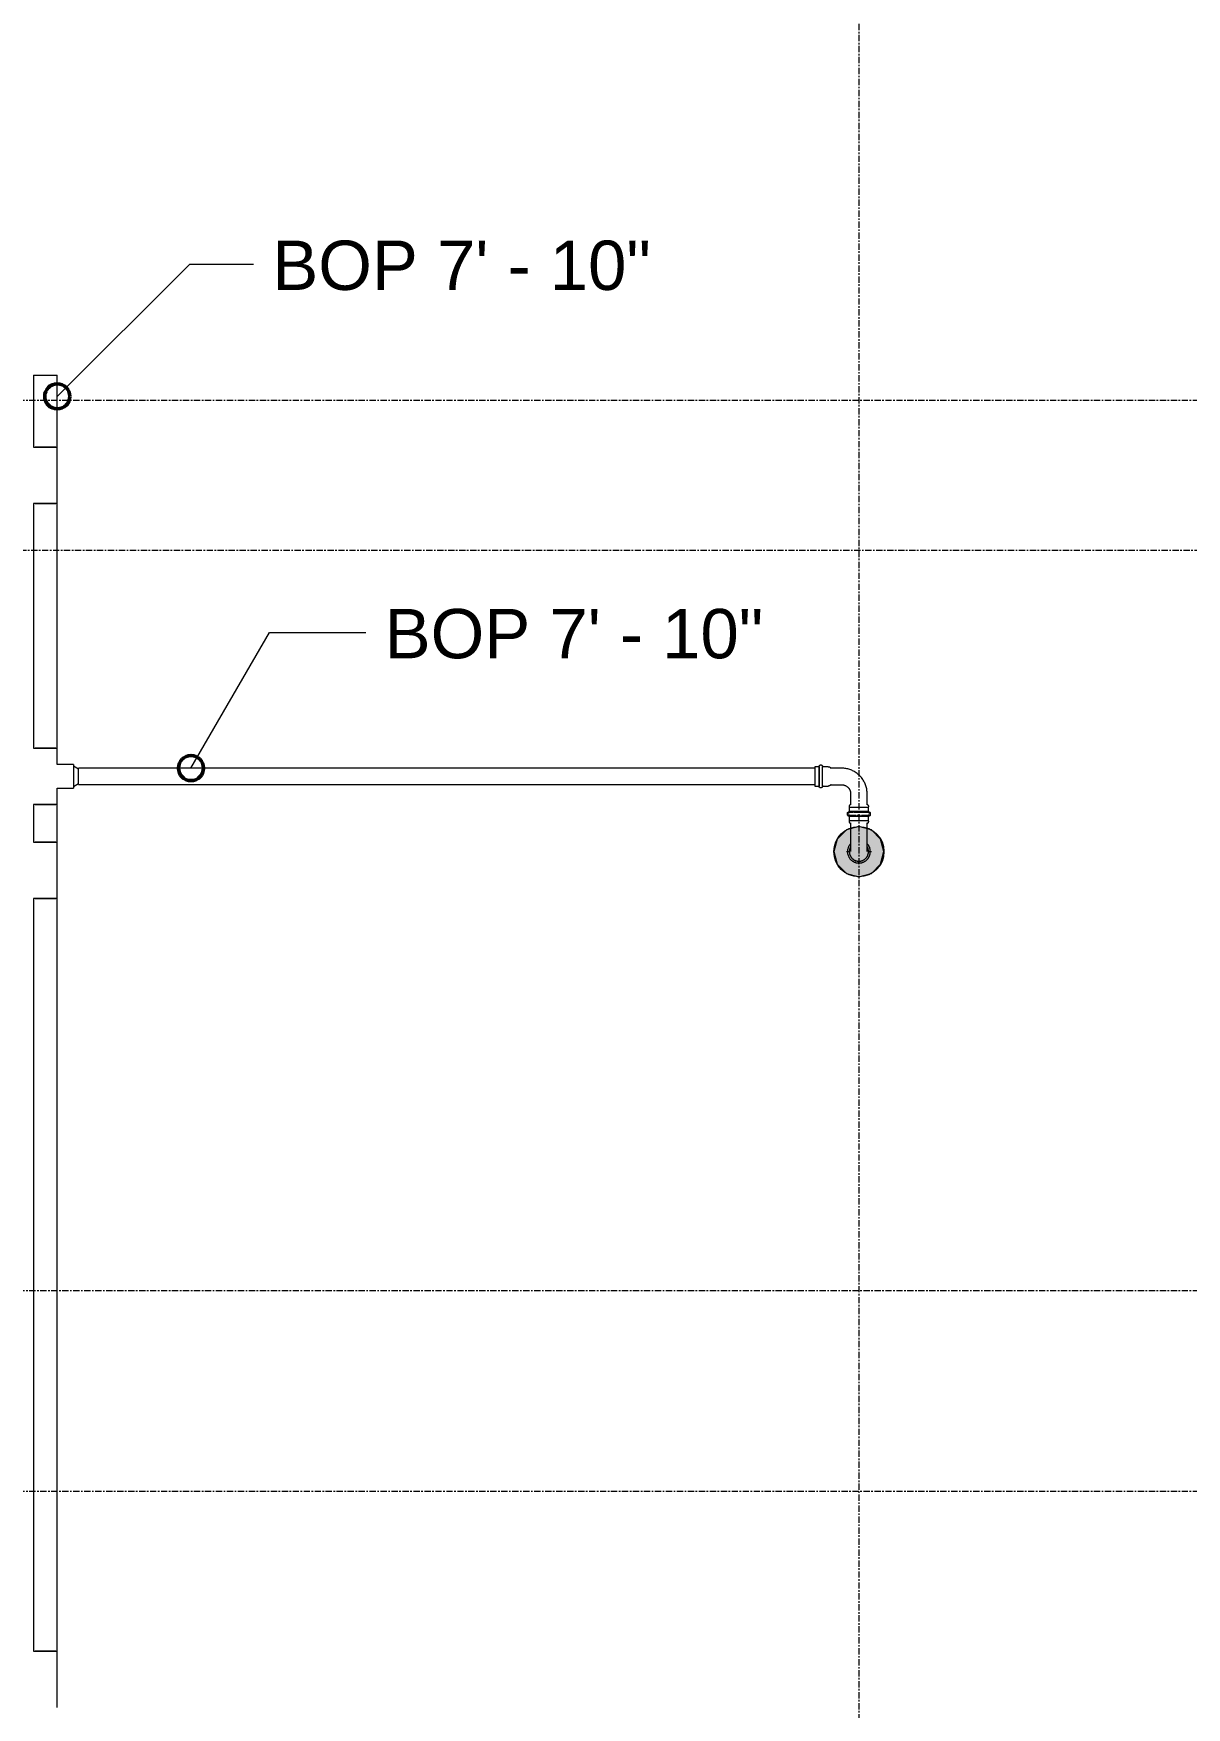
# Model space of a CAD drawing. Header units: inches. Extents: x -3679 to 241, y -496 to 1784.
# Drawn here: x -2197.8 to -2105.9, y 459.8 to 593.2 of the extents above; entities that cross this region are included whole.
import ezdxf

# ---------------------------------------------------------------- set-up
doc = ezdxf.new("R2010")
doc.units = ezdxf.units.IN
doc.header["$MEASUREMENT"] = 0
doc.linetypes.add('Grid Line', pattern=[0.875, 0.5, -0.125, 0.125, -0.125])
for name, color, linetype, lineweight in [('A-ANNO-NOTE', 250, 'Continuous', 9), ('G-ANNO-DIMS', 251, 'Continuous', 9), ('P-PIPE', 1, 'Continuous', 9), ('P-PIPE-CNTR', 1, 'Continuous', 9), ('S-GRID', 8, 'Continuous', 9)]:
    doc.layers.add(name, color=color, linetype=linetype, lineweight=lineweight)
doc.styles.add('Arial', font='arial.ttf', dxfattribs={"height": 3.934132})

# ---------------------------------------------------------------- blocks, each defined once
blk = doc.blocks.new('Victaulic-VicPress316-Elbow 90-45deg Style P568_P571 - Standard-V10-SECOND LEVEL')
at = {"layer": 'P-PIPE'}
for p, q in [((-0.77, 3.52), (-0.77, 3.18)), ((0.77, 3.52), (-0.77, 3.52)), ((-0.77, 3.18), (0.77, 3.18)), ((-0.77, 2.89), (-0.77, 2.44)), ((-0.77, 2.89), (0.77, 2.89)), ((0.77, 3.18), (0.77, 3.52)), ((0.77, 2.44), (0.77, 2.89)), ((-0.66, 2.28), (-0.66, 1.39)), ((0.66, 1.39), (0.66, 2.28)), ((-3.18, 0.77), (-3.52, 0.77)), ((-3.52, 0.77), (-3.52, -0.77)), ((-3.18, -0.77), (-3.18, 0.77)), ((-2.44, 0.77), (-2.87, 0.77)), ((-1.39, 0.66), (-2.28, 0.66)), ((-3.52, -0.77), (-3.18, -0.77)), ((-2.87, -0.77), (-2.44, -0.77)), ((-2.28, -0.66), (-1.39, -0.66))]:
    blk.add_line(p, q, dxfattribs=at)
at = {"layer": 'P-PIPE', "flags": 128}
for points in [[(-0.77, 2.89), (-0.77, 2.89), (-0.78, 2.89), (-0.78, 2.89), (-0.79, 2.89), (-0.8, 2.89), (-0.8, 2.89), (-0.81, 2.9), (-0.81, 2.9), (-0.82, 2.9), (-0.82, 2.9), (-0.83, 2.9), (-0.83, 2.91), (-0.84, 2.91), (-0.84, 2.91), (-0.85, 2.92), (-0.85, 2.92), (-0.86, 2.92), (-0.86, 2.93), (-0.87, 2.93), (-0.87, 2.93), (-0.87, 2.94), (-0.88, 2.94), (-0.88, 2.95), (-0.89, 2.95), (-0.89, 2.96), (-0.89, 2.96), (-0.89, 2.97), (-0.9, 2.97), (-0.9, 2.98), (-0.9, 2.98), (-0.9, 2.99), (-0.91, 2.99), (-0.91, 3), (-0.91, 3.01), (-0.91, 3.01), (-0.91, 3.02), (-0.91, 3.02), (-0.91, 3.03), (-0.91, 3.03), (-0.91, 3.04), (-0.91, 3.05), (-0.91, 3.05), (-0.91, 3.06), (-0.91, 3.06), (-0.91, 3.07), (-0.91, 3.07), (-0.91, 3.08), (-0.9, 3.09), (-0.9, 3.09), (-0.9, 3.1), (-0.9, 3.1), (-0.89, 3.11), (-0.89, 3.11), (-0.89, 3.12), (-0.88, 3.12), (-0.88, 3.13), (-0.88, 3.13), (-0.87, 3.14), (-0.87, 3.14), (-0.86, 3.14), (-0.86, 3.15), (-0.86, 3.15), (-0.85, 3.15), (-0.85, 3.16), (-0.84, 3.16), (-0.84, 3.16), (-0.83, 3.17), (-0.83, 3.17), (-0.82, 3.17), (-0.82, 3.17), (-0.81, 3.17), (-0.8, 3.18), (-0.8, 3.18), (-0.79, 3.18), (-0.79, 3.18), (-0.78, 3.18), (-0.78, 3.18), (-0.77, 3.18), (-0.77, 3.18)], [(0.77, 3.18), (0.77, 3.18), (0.76, 3.18), (0.76, 3.18), (0.76, 3.18), (0.75, 3.18), (0.74, 3.18), (0.74, 3.18), (0.73, 3.18), (0.72, 3.18), (0.71, 3.18), (0.69, 3.18), (0.68, 3.18), (0.67, 3.18), (0.65, 3.18), (0.63, 3.18), (0.61, 3.18), (0.6, 3.18), (0.58, 3.18), (0.56, 3.18), (0.53, 3.18), (0.51, 3.18), (0.49, 3.18), (0.46, 3.18), (0.44, 3.18), (0.41, 3.18), (0.39, 3.18), (0.36, 3.18), (0.33, 3.18), (0.31, 3.18), (0.28, 3.18), (0.25, 3.18), (0.22, 3.18), (0.19, 3.18), (0.16, 3.18), (0.13, 3.18), (0.1, 3.18), (0.07, 3.18), (0.04, 3.18), (0.01, 3.18), (-0.02, 3.18), (-0.05, 3.18), (-0.08, 3.18), (-0.11, 3.18), (-0.14, 3.18), (-0.17, 3.18), (-0.2, 3.18), (-0.23, 3.18), (-0.26, 3.18), (-0.29, 3.18), (-0.32, 3.18), (-0.35, 3.18), (-0.37, 3.18), (-0.4, 3.18), (-0.43, 3.18), (-0.45, 3.18), (-0.48, 3.18), (-0.5, 3.18), (-0.52, 3.18), (-0.54, 3.18), (-0.57, 3.18), (-0.59, 3.18), (-0.6, 3.18), (-0.62, 3.18), (-0.64, 3.18), (-0.66, 3.18), (-0.67, 3.18), (-0.69, 3.18), (-0.7, 3.18), (-0.71, 3.18), (-0.72, 3.18), (-0.73, 3.18), (-0.74, 3.18), (-0.75, 3.18), (-0.75, 3.18), (-0.76, 3.18), (-0.76, 3.18), (-0.77, 3.18), (-0.77, 3.18), (-0.77, 3.18)], [(-0.77, 3.18), (-0.77, 3.18), (-0.76, 3.18), (-0.76, 3.18), (-0.76, 3.18), (-0.75, 3.18), (-0.74, 3.18), (-0.74, 3.18), (-0.73, 3.18)], [(-0.77, 2.89), (-0.77, 2.89), (-0.76, 2.89), (-0.76, 2.89), (-0.76, 2.89), (-0.75, 2.89), (-0.74, 2.89), (-0.74, 2.89), (-0.73, 2.89), (-0.72, 2.89), (-0.71, 2.89), (-0.69, 2.89), (-0.68, 2.89), (-0.67, 2.89), (-0.65, 2.89), (-0.63, 2.89), (-0.61, 2.89), (-0.6, 2.89), (-0.58, 2.89), (-0.56, 2.89), (-0.53, 2.89), (-0.51, 2.89), (-0.49, 2.89), (-0.46, 2.89), (-0.44, 2.89), (-0.41, 2.89), (-0.39, 2.89), (-0.36, 2.89), (-0.33, 2.89), (-0.31, 2.89), (-0.28, 2.89), (-0.25, 2.89), (-0.22, 2.89), (-0.19, 2.89), (-0.16, 2.89), (-0.13, 2.89), (-0.1, 2.89), (-0.07, 2.89), (-0.04, 2.89), (-0.01, 2.89), (0.02, 2.89), (0.05, 2.89), (0.08, 2.89), (0.11, 2.89), (0.14, 2.89), (0.17, 2.89), (0.2, 2.89), (0.23, 2.89), (0.26, 2.89), (0.29, 2.89), (0.32, 2.89), (0.35, 2.89), (0.37, 2.89), (0.4, 2.89), (0.43, 2.89), (0.45, 2.89), (0.48, 2.89), (0.5, 2.89), (0.52, 2.89), (0.54, 2.89), (0.57, 2.89), (0.59, 2.89), (0.6, 2.89), (0.62, 2.89), (0.64, 2.89), (0.66, 2.89), (0.67, 2.89), (0.69, 2.89), (0.7, 2.89), (0.71, 2.89), (0.72, 2.89), (0.73, 2.89), (0.74, 2.89), (0.75, 2.89), (0.75, 2.89), (0.76, 2.89), (0.76, 2.89), (0.77, 2.89), (0.77, 2.89), (0.77, 2.89)], [(-0.72, 2.89), (-0.73, 2.89), (-0.74, 2.89), (-0.75, 2.89), (-0.75, 2.89), (-0.76, 2.89), (-0.76, 2.89), (-0.77, 2.89), (-0.77, 2.89), (-0.77, 2.89)], [(0.72, 3.18), (0.73, 3.18), (0.74, 3.18), (0.75, 3.18), (0.75, 3.18), (0.76, 3.18), (0.76, 3.18), (0.77, 3.18), (0.77, 3.18), (0.77, 3.18)], [(0.77, 2.89), (0.77, 2.89), (0.76, 2.89), (0.76, 2.89), (0.76, 2.89), (0.75, 2.89), (0.74, 2.89), (0.74, 2.89), (0.73, 2.89)], [(0.77, 3.18), (0.77, 3.18), (0.78, 3.18), (0.78, 3.18), (0.79, 3.18), (0.8, 3.18), (0.8, 3.18), (0.81, 3.18), (0.81, 3.17), (0.82, 3.17), (0.82, 3.17), (0.83, 3.17), (0.83, 3.17), (0.84, 3.16), (0.84, 3.16), (0.85, 3.16), (0.85, 3.15), (0.86, 3.15), (0.86, 3.15), (0.87, 3.14), (0.87, 3.14), (0.87, 3.13), (0.88, 3.13), (0.88, 3.12), (0.89, 3.12), (0.89, 3.11), (0.89, 3.11), (0.89, 3.1), (0.9, 3.1), (0.9, 3.09), (0.9, 3.09), (0.9, 3.08), (0.91, 3.08), (0.91, 3.07), (0.91, 3.07), (0.91, 3.06), (0.91, 3.05), (0.91, 3.05), (0.91, 3.04), (0.91, 3.04), (0.91, 3.03), (0.91, 3.03), (0.91, 3.02), (0.91, 3.01), (0.91, 3.01), (0.91, 3), (0.91, 3), (0.91, 2.99), (0.9, 2.99), (0.9, 2.98), (0.9, 2.98), (0.9, 2.97), (0.89, 2.97), (0.89, 2.96), (0.89, 2.96), (0.88, 2.95), (0.88, 2.95), (0.88, 2.94), (0.87, 2.94), (0.87, 2.93), (0.86, 2.93), (0.86, 2.92), (0.86, 2.92), (0.85, 2.92), (0.85, 2.91), (0.84, 2.91), (0.84, 2.91), (0.83, 2.91), (0.83, 2.9), (0.82, 2.9), (0.82, 2.9), (0.81, 2.9), (0.8, 2.9), (0.8, 2.89), (0.79, 2.89), (0.79, 2.89), (0.78, 2.89), (0.78, 2.89), (0.77, 2.89), (0.77, 2.89)], [(-0.66, 1.39), (-0.66, 1.36), (-0.66, 1.33), (-0.66, 1.3), (-0.67, 1.28), (-0.67, 1.25), (-0.68, 1.22), (-0.69, 1.19), (-0.69, 1.16), (-0.7, 1.13), (-0.72, 1.11), (-0.73, 1.08), (-0.74, 1.05), (-0.75, 1.03), (-0.77, 1), (-0.79, 0.98), (-0.8, 0.95), (-0.82, 0.93), (-0.84, 0.91), (-0.86, 0.89), (-0.88, 0.87), (-0.9, 0.85), (-0.92, 0.83), (-0.95, 0.81), (-0.97, 0.79), (-1, 0.77), (-1.02, 0.76), (-1.05, 0.74), (-1.07, 0.73), (-1.1, 0.72), (-1.13, 0.71), (-1.15, 0.7), (-1.18, 0.69), (-1.21, 0.68), (-1.24, 0.67), (-1.27, 0.67), (-1.3, 0.66), (-1.33, 0.66), (-1.36, 0.66), (-1.39, 0.66), (-1.39, 0.66)], [(-1.39, -0.66), (-1.31, -0.66), (-1.23, -0.65), (-1.15, -0.64), (-1.07, -0.63), (-0.99, -0.62), (-0.91, -0.6), (-0.83, -0.58), (-0.75, -0.55), (-0.67, -0.53), (-0.59, -0.5), (-0.52, -0.46), (-0.45, -0.43), (-0.37, -0.39), (-0.3, -0.34), (-0.24, -0.3), (-0.17, -0.25), (-0.1, -0.2), (-0.04, -0.15), (0.02, -0.09), (0.08, -0.04), (0.13, 0.02), (0.19, 0.09), (0.24, 0.15), (0.29, 0.22), (0.33, 0.29), (0.38, 0.35), (0.42, 0.43), (0.45, 0.5), (0.49, 0.57), (0.52, 0.65), (0.55, 0.73), (0.57, 0.81), (0.59, 0.88), (0.61, 0.96), (0.63, 1.04), (0.64, 1.13), (0.65, 1.21), (0.65, 1.29), (0.66, 1.37), (0.66, 1.39)], [(-0.66, 2.22), (-0.67, 2.23), (-0.67, 2.23), (-0.68, 2.24), (-0.69, 2.25), (-0.7, 2.26), (-0.7, 2.27), (-0.71, 2.27), (-0.72, 2.28), (-0.72, 2.29), (-0.73, 2.3), (-0.73, 2.31), (-0.74, 2.32), (-0.74, 2.33), (-0.75, 2.34), (-0.75, 2.35), (-0.76, 2.36), (-0.76, 2.37), (-0.76, 2.38), (-0.76, 2.39), (-0.76, 2.4), (-0.77, 2.42), (-0.77, 2.43), (-0.77, 2.44), (-0.77, 2.44)], [(0.77, 2.44), (0.77, 2.43), (0.77, 2.42), (0.76, 2.41), (0.76, 2.4), (0.76, 2.38), (0.76, 2.37), (0.76, 2.36), (0.75, 2.35), (0.75, 2.34), (0.74, 2.33), (0.74, 2.32), (0.74, 2.31), (0.73, 2.3), (0.72, 2.29), (0.72, 2.29), (0.71, 2.28), (0.71, 2.27), (0.7, 2.26), (0.69, 2.25), (0.68, 2.24), (0.68, 2.24), (0.67, 2.23), (0.66, 2.22), (0.66, 2.22)], [(-3.18, 0.77), (-3.18, 0.77), (-3.18, 0.78), (-3.18, 0.78), (-3.18, 0.79), (-3.18, 0.8), (-3.18, 0.8), (-3.18, 0.81), (-3.17, 0.81), (-3.17, 0.82), (-3.17, 0.82), (-3.17, 0.83), (-3.17, 0.83), (-3.16, 0.84), (-3.16, 0.84), (-3.16, 0.85), (-3.15, 0.85), (-3.15, 0.86), (-3.15, 0.86), (-3.14, 0.87), (-3.14, 0.87), (-3.13, 0.87), (-3.13, 0.88), (-3.12, 0.88), (-3.12, 0.89), (-3.11, 0.89), (-3.11, 0.89), (-3.1, 0.89), (-3.1, 0.9), (-3.09, 0.9), (-3.09, 0.9), (-3.08, 0.9), (-3.08, 0.91), (-3.07, 0.91), (-3.07, 0.91), (-3.06, 0.91), (-3.05, 0.91), (-3.05, 0.91), (-3.04, 0.91), (-3.04, 0.91), (-3.03, 0.91), (-3.03, 0.91), (-3.02, 0.91), (-3.01, 0.91), (-3.01, 0.91), (-3, 0.91), (-3, 0.91), (-2.99, 0.91), (-2.99, 0.9), (-2.98, 0.9), (-2.98, 0.9), (-2.97, 0.9), (-2.97, 0.89), (-2.96, 0.89), (-2.96, 0.89), (-2.95, 0.88), (-2.95, 0.88), (-2.94, 0.88), (-2.94, 0.87), (-2.93, 0.87), (-2.93, 0.86), (-2.92, 0.86), (-2.92, 0.86), (-2.92, 0.85), (-2.91, 0.85), (-2.91, 0.84), (-2.91, 0.84), (-2.91, 0.83), (-2.9, 0.83), (-2.9, 0.82), (-2.9, 0.82), (-2.9, 0.81), (-2.9, 0.8), (-2.89, 0.8), (-2.89, 0.79), (-2.89, 0.79), (-2.89, 0.78), (-2.89, 0.78), (-2.89, 0.77), (-2.89, 0.77)], [(-3.18, 0.77), (-3.18, 0.77), (-3.18, 0.76), (-3.18, 0.76), (-3.18, 0.76), (-3.18, 0.75), (-3.18, 0.74), (-3.18, 0.74), (-3.18, 0.73), (-3.18, 0.72), (-3.18, 0.71), (-3.18, 0.69), (-3.18, 0.68), (-3.18, 0.67), (-3.18, 0.65), (-3.18, 0.63), (-3.18, 0.61), (-3.18, 0.6), (-3.18, 0.58), (-3.18, 0.56), (-3.18, 0.53), (-3.18, 0.51), (-3.18, 0.49), (-3.18, 0.46), (-3.18, 0.44), (-3.18, 0.41), (-3.18, 0.39), (-3.18, 0.36), (-3.18, 0.33), (-3.18, 0.31), (-3.18, 0.28), (-3.18, 0.25), (-3.18, 0.22), (-3.18, 0.19), (-3.18, 0.16), (-3.18, 0.13), (-3.18, 0.1), (-3.18, 0.07), (-3.18, 0.04), (-3.18, 0.01), (-3.18, -0.02), (-3.18, -0.05), (-3.18, -0.08), (-3.18, -0.11), (-3.18, -0.14), (-3.18, -0.17), (-3.18, -0.2), (-3.18, -0.23), (-3.18, -0.26), (-3.18, -0.29), (-3.18, -0.32), (-3.18, -0.35), (-3.18, -0.37), (-3.18, -0.4), (-3.18, -0.43), (-3.18, -0.45), (-3.18, -0.48), (-3.18, -0.5), (-3.18, -0.52), (-3.18, -0.54), (-3.18, -0.57), (-3.18, -0.59), (-3.18, -0.6), (-3.18, -0.62), (-3.18, -0.64), (-3.18, -0.66), (-3.18, -0.67), (-3.18, -0.69), (-3.18, -0.7), (-3.18, -0.71), (-3.18, -0.72), (-3.18, -0.73), (-3.18, -0.74), (-3.18, -0.75), (-3.18, -0.75), (-3.18, -0.76), (-3.18, -0.76), (-3.18, -0.77), (-3.18, -0.77), (-3.18, -0.77)], [(-3.18, 0.72), (-3.18, 0.73), (-3.18, 0.74), (-3.18, 0.75), (-3.18, 0.75), (-3.18, 0.76), (-3.18, 0.76), (-3.18, 0.77), (-3.18, 0.77), (-3.18, 0.77)], [(-2.89, 0.48), (-2.89, 0.5), (-2.89, 0.52), (-2.89, 0.54), (-2.89, 0.57), (-2.89, 0.59), (-2.89, 0.6), (-2.89, 0.62), (-2.89, 0.64), (-2.89, 0.66), (-2.89, 0.67), (-2.89, 0.69), (-2.89, 0.7), (-2.89, 0.71), (-2.89, 0.72), (-2.89, 0.73), (-2.89, 0.74), (-2.89, 0.75), (-2.89, 0.75), (-2.89, 0.76), (-2.89, 0.76), (-2.89, 0.77), (-2.89, 0.77), (-2.89, 0.77)], [(-2.89, 0.77), (-2.89, 0.77), (-2.89, 0.76), (-2.89, 0.76), (-2.89, 0.76), (-2.89, 0.75), (-2.89, 0.74)], [(-2.89, -0.53), (-2.89, -0.51), (-2.89, -0.49), (-2.89, -0.46), (-2.89, -0.44), (-2.89, -0.41), (-2.89, -0.39), (-2.89, -0.36), (-2.89, -0.33), (-2.89, -0.31), (-2.89, -0.28), (-2.89, -0.25), (-2.89, -0.22), (-2.89, -0.19), (-2.89, -0.16), (-2.89, -0.13), (-2.89, -0.1), (-2.89, -0.07), (-2.89, -0.04), (-2.89, -0.01), (-2.89, 0.02), (-2.89, 0.05), (-2.89, 0.08), (-2.89, 0.11), (-2.89, 0.14), (-2.89, 0.17), (-2.89, 0.2), (-2.89, 0.23), (-2.89, 0.26), (-2.89, 0.29), (-2.89, 0.32), (-2.89, 0.35), (-2.89, 0.37), (-2.89, 0.4), (-2.89, 0.43)], [(-2.44, 0.77), (-2.43, 0.77), (-2.42, 0.77), (-2.41, 0.76), (-2.4, 0.76), (-2.38, 0.76), (-2.37, 0.76), (-2.36, 0.76), (-2.35, 0.75), (-2.34, 0.75), (-2.33, 0.74), (-2.32, 0.74), (-2.31, 0.74), (-2.3, 0.73), (-2.29, 0.72), (-2.29, 0.72), (-2.28, 0.71), (-2.27, 0.71), (-2.26, 0.7), (-2.25, 0.69), (-2.24, 0.68), (-2.24, 0.68), (-2.23, 0.67), (-2.22, 0.66), (-2.22, 0.66)], [(-3.18, -0.77), (-3.18, -0.77), (-3.18, -0.76), (-3.18, -0.76), (-3.18, -0.76), (-3.18, -0.75), (-3.18, -0.74), (-3.18, -0.74), (-3.18, -0.73)], [(-2.89, -0.77), (-2.89, -0.77), (-2.89, -0.78), (-2.89, -0.78), (-2.89, -0.79), (-2.89, -0.8), (-2.89, -0.8), (-2.9, -0.81), (-2.9, -0.81), (-2.9, -0.82), (-2.9, -0.82), (-2.9, -0.83), (-2.91, -0.83), (-2.91, -0.84), (-2.91, -0.84), (-2.92, -0.85), (-2.92, -0.85), (-2.92, -0.86), (-2.93, -0.86), (-2.93, -0.87), (-2.93, -0.87), (-2.94, -0.87), (-2.94, -0.88), (-2.95, -0.88), (-2.95, -0.89), (-2.96, -0.89), (-2.96, -0.89), (-2.97, -0.89), (-2.97, -0.9), (-2.98, -0.9), (-2.98, -0.9), (-2.99, -0.9), (-2.99, -0.91), (-3, -0.91), (-3.01, -0.91), (-3.01, -0.91), (-3.02, -0.91), (-3.02, -0.91), (-3.03, -0.91), (-3.03, -0.91), (-3.04, -0.91), (-3.05, -0.91), (-3.05, -0.91), (-3.06, -0.91), (-3.06, -0.91), (-3.07, -0.91), (-3.07, -0.91), (-3.08, -0.91), (-3.09, -0.9), (-3.09, -0.9), (-3.1, -0.9), (-3.1, -0.9), (-3.11, -0.89), (-3.11, -0.89), (-3.12, -0.89), (-3.12, -0.88), (-3.13, -0.88), (-3.13, -0.88), (-3.14, -0.87), (-3.14, -0.87), (-3.14, -0.86), (-3.15, -0.86), (-3.15, -0.86), (-3.15, -0.85), (-3.16, -0.85), (-3.16, -0.84), (-3.16, -0.84), (-3.17, -0.83), (-3.17, -0.83), (-3.17, -0.82), (-3.17, -0.82), (-3.17, -0.81), (-3.18, -0.8), (-3.18, -0.8), (-3.18, -0.79), (-3.18, -0.79), (-3.18, -0.78), (-3.18, -0.78), (-3.18, -0.77), (-3.18, -0.77)], [(-2.89, -0.77), (-2.89, -0.77), (-2.89, -0.76), (-2.89, -0.76), (-2.89, -0.76), (-2.89, -0.75), (-2.89, -0.74), (-2.89, -0.74), (-2.89, -0.73), (-2.89, -0.72), (-2.89, -0.71), (-2.89, -0.69), (-2.89, -0.68), (-2.89, -0.67), (-2.89, -0.65), (-2.89, -0.63), (-2.89, -0.61), (-2.89, -0.6), (-2.89, -0.58), (-2.89, -0.56), (-2.89, -0.54)], [(-2.89, -0.75), (-2.89, -0.76), (-2.89, -0.76), (-2.89, -0.77), (-2.89, -0.77), (-2.89, -0.77)], [(-2.22, -0.66), (-2.23, -0.67), (-2.23, -0.67), (-2.24, -0.68), (-2.25, -0.69), (-2.26, -0.7), (-2.27, -0.7), (-2.27, -0.71), (-2.28, -0.72), (-2.29, -0.72), (-2.3, -0.73), (-2.31, -0.73), (-2.32, -0.74), (-2.33, -0.74), (-2.34, -0.75), (-2.35, -0.75), (-2.36, -0.76), (-2.37, -0.76), (-2.38, -0.76), (-2.39, -0.76), (-2.4, -0.76), (-2.42, -0.77), (-2.43, -0.77), (-2.44, -0.77), (-2.44, -0.77)]]:
    blk.add_lwpolyline(points, dxfattribs=at)
blk = doc.blocks.new('Victaulic-VicPress316-Elbow 90-45deg Style P568_P571 - Standard-V11-SECOND LEVEL')
at = {"layer": 'P-PIPE'}
for p, q in [((-2132.77, 531.52), (-2132.77, 531.19)), ((-2132, 531.52), (-2132.77, 531.52)), ((-2131.23, 531.52), (-2132, 531.52)), ((-2131.23, 531.19), (-2131.23, 531.52)), ((-2132.77, 531.19), (-2132, 531.19)), ((-2132.77, 530.86), (-2132.77, 530.44)), ((-2132.66, 530.29), (-2132.66, 529.4)), ((-2132, 531.19), (-2131.23, 531.19)), ((-2131.34, 529.4), (-2131.34, 530.29)), ((-2131.23, 530.44), (-2131.23, 530.87))]:
    blk.add_line(p, q, dxfattribs=at)
at = {"layer": 'P-PIPE', "flags": 128}
for points in [[(-2132.77, 530.9), (-2132.77, 530.9), (-2132.78, 530.9), (-2132.78, 530.9), (-2132.79, 530.9), (-2132.8, 530.9), (-2132.8, 530.9), (-2132.81, 530.9), (-2132.81, 530.9), (-2132.82, 530.9), (-2132.82, 530.91), (-2132.83, 530.91), (-2132.83, 530.91), (-2132.84, 530.91), (-2132.84, 530.92), (-2132.85, 530.92), (-2132.85, 530.92), (-2132.86, 530.93), (-2132.86, 530.93), (-2132.87, 530.94), (-2132.87, 530.94), (-2132.87, 530.94), (-2132.88, 530.95), (-2132.88, 530.95), (-2132.89, 530.96), (-2132.89, 530.96), (-2132.89, 530.97), (-2132.89, 530.97), (-2132.9, 530.98), (-2132.9, 530.98), (-2132.9, 530.99), (-2132.9, 530.99), (-2132.91, 531), (-2132.91, 531), (-2132.91, 531.01), (-2132.91, 531.02), (-2132.91, 531.02), (-2132.91, 531.03), (-2132.91, 531.03), (-2132.91, 531.04), (-2132.91, 531.05), (-2132.91, 531.05), (-2132.91, 531.06), (-2132.91, 531.06), (-2132.91, 531.07), (-2132.91, 531.07), (-2132.91, 531.08), (-2132.91, 531.09), (-2132.9, 531.09), (-2132.9, 531.1), (-2132.9, 531.1), (-2132.9, 531.11), (-2132.89, 531.11), (-2132.89, 531.12), (-2132.89, 531.12), (-2132.88, 531.13), (-2132.88, 531.13), (-2132.88, 531.14), (-2132.87, 531.14), (-2132.87, 531.14), (-2132.86, 531.15), (-2132.86, 531.15), (-2132.86, 531.16), (-2132.85, 531.16), (-2132.85, 531.16), (-2132.84, 531.17), (-2132.84, 531.17), (-2132.83, 531.17), (-2132.83, 531.17), (-2132.82, 531.18), (-2132.82, 531.18), (-2132.81, 531.18), (-2132.8, 531.18), (-2132.8, 531.18), (-2132.79, 531.18), (-2132.79, 531.19), (-2132.78, 531.19), (-2132.78, 531.19), (-2132.77, 531.19), (-2132.77, 531.19)], [(-2132, 531.19), (-2132.03, 531.19), (-2132.06, 531.19), (-2132.09, 531.19), (-2132.12, 531.19), (-2132.15, 531.19), (-2132.18, 531.19), (-2132.21, 531.19), (-2132.24, 531.19), (-2132.27, 531.19), (-2132.3, 531.19), (-2132.33, 531.19), (-2132.35, 531.19), (-2132.38, 531.19), (-2132.41, 531.19), (-2132.43, 531.19), (-2132.46, 531.19), (-2132.48, 531.19), (-2132.51, 531.19), (-2132.53, 531.19), (-2132.55, 531.19), (-2132.57, 531.19), (-2132.59, 531.19), (-2132.61, 531.19), (-2132.63, 531.19), (-2132.64, 531.19), (-2132.66, 531.19), (-2132.68, 531.19), (-2132.69, 531.19), (-2132.7, 531.19), (-2132.71, 531.19), (-2132.72, 531.19), (-2132.73, 531.19), (-2132.74, 531.19), (-2132.75, 531.19), (-2132.76, 531.19), (-2132.76, 531.19), (-2132.76, 531.19), (-2132.77, 531.19), (-2132.77, 531.19), (-2132.77, 531.19)], [(-2132.77, 531.19), (-2132.77, 531.19), (-2132.76, 531.19), (-2132.76, 531.19), (-2132.76, 531.19), (-2132.75, 531.19), (-2132.74, 531.19), (-2132.74, 531.19), (-2132.73, 531.19)], [(-2132.76, 530.9), (-2132.76, 530.9), (-2132.76, 530.9), (-2132.77, 530.9), (-2132.77, 530.9), (-2132.77, 530.9)], [(-2132.77, 530.9), (-2132.77, 530.9), (-2132.76, 530.9), (-2132.76, 530.9), (-2132.76, 530.9), (-2132.75, 530.9), (-2132.74, 530.9), (-2132.74, 530.9), (-2132.73, 530.9), (-2132.72, 530.9), (-2132.71, 530.9), (-2132.69, 530.9), (-2132.68, 530.9), (-2132.67, 530.9), (-2132.65, 530.9), (-2132.63, 530.9), (-2132.61, 530.9), (-2132.6, 530.9), (-2132.58, 530.9), (-2132.56, 530.9), (-2132.53, 530.9), (-2132.51, 530.9), (-2132.49, 530.9), (-2132.46, 530.9), (-2132.44, 530.9), (-2132.41, 530.9), (-2132.39, 530.9), (-2132.36, 530.9), (-2132.33, 530.9), (-2132.31, 530.9), (-2132.28, 530.9), (-2132.25, 530.9), (-2132.22, 530.9)], [(-2132.66, 530.23), (-2132.67, 530.23), (-2132.67, 530.24), (-2132.68, 530.25), (-2132.69, 530.25), (-2132.7, 530.26), (-2132.7, 530.27), (-2132.71, 530.28), (-2132.72, 530.29), (-2132.72, 530.3), (-2132.73, 530.31), (-2132.73, 530.32), (-2132.74, 530.33), (-2132.74, 530.34), (-2132.75, 530.35), (-2132.75, 530.36), (-2132.76, 530.37), (-2132.76, 530.38), (-2132.76, 530.39), (-2132.76, 530.4), (-2132.76, 530.41), (-2132.77, 530.42), (-2132.77, 530.43), (-2132.77, 530.44), (-2132.77, 530.44)], [(-2132.13, 530.9), (-2132.1, 530.9), (-2132.07, 530.9), (-2132.04, 530.9), (-2132.01, 530.9), (-2132, 530.9)], [(-2131.23, 531.19), (-2131.23, 531.19), (-2131.24, 531.19), (-2131.24, 531.19), (-2131.24, 531.19), (-2131.25, 531.19), (-2131.26, 531.19), (-2131.26, 531.19), (-2131.27, 531.19), (-2131.28, 531.19), (-2131.29, 531.19), (-2131.31, 531.19), (-2131.32, 531.19), (-2131.33, 531.19), (-2131.35, 531.19), (-2131.37, 531.19), (-2131.39, 531.19), (-2131.4, 531.19), (-2131.42, 531.19), (-2131.44, 531.19), (-2131.47, 531.19), (-2131.49, 531.19), (-2131.51, 531.19), (-2131.54, 531.19), (-2131.56, 531.19), (-2131.59, 531.19), (-2131.61, 531.19), (-2131.64, 531.19), (-2131.67, 531.19), (-2131.69, 531.19), (-2131.72, 531.19), (-2131.75, 531.19), (-2131.78, 531.19), (-2131.81, 531.19), (-2131.84, 531.19), (-2131.87, 531.19), (-2131.9, 531.19), (-2131.93, 531.19), (-2131.96, 531.19), (-2131.99, 531.19), (-2132, 531.19)], [(-2132, 530.9), (-2131.97, 530.9), (-2131.94, 530.9), (-2131.91, 530.9)], [(-2131.79, 530.9), (-2131.76, 530.9), (-2131.73, 530.9), (-2131.7, 530.9), (-2131.67, 530.9), (-2131.65, 530.9), (-2131.62, 530.9), (-2131.59, 530.9), (-2131.57, 530.9), (-2131.54, 530.9), (-2131.52, 530.9)], [(-2131.52, 530.9), (-2131.49, 530.9), (-2131.47, 530.9), (-2131.45, 530.9), (-2131.43, 530.9), (-2131.41, 530.9), (-2131.39, 530.9), (-2131.37, 530.9), (-2131.36, 530.9), (-2131.34, 530.9), (-2131.32, 530.9), (-2131.31, 530.9), (-2131.3, 530.9), (-2131.29, 530.9), (-2131.28, 530.9), (-2131.27, 530.9), (-2131.26, 530.9), (-2131.25, 530.9), (-2131.24, 530.9), (-2131.24, 530.9), (-2131.24, 530.9), (-2131.23, 530.9), (-2131.23, 530.9), (-2131.23, 530.9)], [(-2131.23, 530.44), (-2131.23, 530.43), (-2131.23, 530.42), (-2131.24, 530.41), (-2131.24, 530.4), (-2131.24, 530.39), (-2131.24, 530.38), (-2131.24, 530.37), (-2131.25, 530.36), (-2131.25, 530.35), (-2131.26, 530.34), (-2131.26, 530.33), (-2131.26, 530.32), (-2131.27, 530.31), (-2131.28, 530.3), (-2131.28, 530.29), (-2131.29, 530.28), (-2131.29, 530.27), (-2131.3, 530.26), (-2131.31, 530.26), (-2131.32, 530.25), (-2131.32, 530.24), (-2131.33, 530.23), (-2131.34, 530.23), (-2131.34, 530.23)], [(-2131.28, 531.19), (-2131.27, 531.19), (-2131.26, 531.19), (-2131.25, 531.19), (-2131.24, 531.19), (-2131.24, 531.19), (-2131.24, 531.19), (-2131.23, 531.19), (-2131.23, 531.19), (-2131.23, 531.19)], [(-2131.23, 530.9), (-2131.23, 530.9), (-2131.24, 530.9), (-2131.24, 530.9), (-2131.24, 530.9), (-2131.25, 530.9)], [(-2131.23, 531.19), (-2131.23, 531.19), (-2131.22, 531.19), (-2131.22, 531.19), (-2131.21, 531.18), (-2131.2, 531.18), (-2131.2, 531.18), (-2131.19, 531.18), (-2131.19, 531.18), (-2131.18, 531.18), (-2131.18, 531.17), (-2131.17, 531.17), (-2131.17, 531.17), (-2131.16, 531.17), (-2131.16, 531.16), (-2131.15, 531.16), (-2131.15, 531.16), (-2131.14, 531.15), (-2131.14, 531.15), (-2131.13, 531.15), (-2131.13, 531.14), (-2131.13, 531.14), (-2131.12, 531.13), (-2131.12, 531.13), (-2131.11, 531.12), (-2131.11, 531.12), (-2131.11, 531.11), (-2131.11, 531.11), (-2131.1, 531.1), (-2131.1, 531.1), (-2131.1, 531.09), (-2131.1, 531.09), (-2131.09, 531.08), (-2131.09, 531.08), (-2131.09, 531.07), (-2131.09, 531.07), (-2131.09, 531.06), (-2131.09, 531.05), (-2131.09, 531.05), (-2131.09, 531.04), (-2131.09, 531.04), (-2131.09, 531.03), (-2131.09, 531.03), (-2131.09, 531.02), (-2131.09, 531.01), (-2131.09, 531.01), (-2131.09, 531), (-2131.09, 531), (-2131.1, 530.99), (-2131.1, 530.99), (-2131.1, 530.98), (-2131.1, 530.98), (-2131.11, 530.97), (-2131.11, 530.97), (-2131.11, 530.96), (-2131.12, 530.96), (-2131.12, 530.95), (-2131.12, 530.95), (-2131.13, 530.94), (-2131.13, 530.94), (-2131.14, 530.93), (-2131.14, 530.93), (-2131.14, 530.93), (-2131.15, 530.92), (-2131.15, 530.92), (-2131.16, 530.92), (-2131.16, 530.91), (-2131.17, 530.91), (-2131.17, 530.91), (-2131.18, 530.91), (-2131.18, 530.9), (-2131.19, 530.9), (-2131.2, 530.9), (-2131.2, 530.9), (-2131.21, 530.9), (-2131.21, 530.9), (-2131.22, 530.9), (-2131.22, 530.9), (-2131.23, 530.9), (-2131.23, 530.9)], [(-2132.66, 528.64), (-2132.68, 528.61), (-2132.7, 528.59), (-2132.73, 528.56), (-2132.75, 528.53), (-2132.77, 528.5), (-2132.79, 528.47), (-2132.8, 528.43), (-2132.82, 528.4), (-2132.84, 528.37), (-2132.85, 528.34), (-2132.86, 528.3), (-2132.87, 528.27), (-2132.88, 528.23), (-2132.89, 528.2), (-2132.9, 528.16), (-2132.9, 528.12), (-2132.91, 528.09), (-2132.91, 528.05), (-2132.91, 528.01), (-2132.91, 527.98), (-2132.91, 527.94), (-2132.91, 527.91), (-2132.9, 527.87), (-2132.9, 527.83), (-2132.89, 527.8), (-2132.88, 527.76), (-2132.87, 527.73), (-2132.86, 527.69), (-2132.84, 527.66), (-2132.83, 527.63), (-2132.81, 527.59), (-2132.8, 527.56), (-2132.78, 527.53), (-2132.76, 527.5), (-2132.74, 527.47), (-2132.72, 527.44), (-2132.69, 527.41), (-2132.67, 527.38), (-2132.64, 527.36), (-2132.62, 527.33), (-2132.59, 527.31), (-2132.56, 527.29), (-2132.53, 527.26), (-2132.5, 527.24), (-2132.47, 527.22), (-2132.44, 527.21), (-2132.41, 527.19), (-2132.37, 527.17), (-2132.34, 527.16), (-2132.31, 527.15), (-2132.27, 527.13), (-2132.24, 527.12), (-2132.2, 527.12), (-2132.16, 527.11), (-2132.13, 527.1), (-2132.09, 527.1), (-2132.06, 527.09), (-2132.02, 527.09), (-2132, 527.09)], [(-2132.66, 529.4), (-2132.66, 529.34), (-2132.66, 529.29), (-2132.66, 529.23), (-2132.66, 529.18), (-2132.66, 529.12), (-2132.66, 529.07), (-2132.66, 529.01), (-2132.66, 528.96), (-2132.66, 528.91), (-2132.66, 528.86), (-2132.66, 528.8), (-2132.66, 528.75), (-2132.66, 528.71), (-2132.66, 528.66), (-2132.66, 528.61), (-2132.66, 528.57), (-2132.66, 528.52), (-2132.66, 528.48), (-2132.66, 528.44), (-2132.66, 528.4), (-2132.66, 528.36), (-2132.66, 528.32), (-2132.66, 528.29), (-2132.66, 528.26), (-2132.66, 528.23), (-2132.66, 528.2), (-2132.66, 528.17), (-2132.66, 528.14), (-2132.66, 528.12), (-2132.66, 528.1), (-2132.66, 528.08), (-2132.66, 528.06), (-2132.66, 528.05), (-2132.66, 528.04), (-2132.66, 528.03), (-2132.66, 528.02), (-2132.66, 528.01), (-2132.66, 528.01), (-2132.66, 528), (-2132.66, 528)], [(-2132, 527.09), (-2131.96, 527.09), (-2131.93, 527.1), (-2131.89, 527.1), (-2131.85, 527.1), (-2131.82, 527.11), (-2131.78, 527.12), (-2131.75, 527.13), (-2131.71, 527.14), (-2131.68, 527.15), (-2131.64, 527.16), (-2131.61, 527.18), (-2131.58, 527.2), (-2131.55, 527.21), (-2131.52, 527.23), (-2131.49, 527.25), (-2131.46, 527.27), (-2131.43, 527.3), (-2131.4, 527.32), (-2131.37, 527.34), (-2131.35, 527.37), (-2131.32, 527.4), (-2131.3, 527.42), (-2131.27, 527.45), (-2131.25, 527.48), (-2131.23, 527.51), (-2131.21, 527.54), (-2131.2, 527.58), (-2131.18, 527.61), (-2131.16, 527.64), (-2131.15, 527.67), (-2131.14, 527.71), (-2131.13, 527.74), (-2131.12, 527.78), (-2131.11, 527.81), (-2131.1, 527.85), (-2131.1, 527.89), (-2131.09, 527.92), (-2131.09, 527.96), (-2131.09, 528), (-2131.09, 528.03), (-2131.09, 528.07), (-2131.09, 528.1), (-2131.1, 528.14), (-2131.1, 528.18), (-2131.11, 528.21), (-2131.12, 528.25), (-2131.13, 528.28), (-2131.14, 528.32), (-2131.16, 528.35), (-2131.17, 528.38), (-2131.19, 528.42), (-2131.2, 528.45), (-2131.22, 528.48), (-2131.24, 528.51), (-2131.26, 528.54), (-2131.28, 528.57), (-2131.31, 528.6), (-2131.33, 528.63), (-2131.35, 528.64)], [(-2131.34, 528), (-2131.34, 528.01), (-2131.34, 528.01), (-2131.34, 528.01), (-2131.34, 528.02), (-2131.34, 528.03), (-2131.34, 528.04), (-2131.34, 528.06), (-2131.34, 528.08), (-2131.34, 528.09), (-2131.34, 528.11), (-2131.34, 528.14), (-2131.34, 528.16), (-2131.34, 528.19), (-2131.34, 528.22), (-2131.34, 528.25), (-2131.34, 528.28), (-2131.34, 528.31), (-2131.34, 528.35), (-2131.34, 528.39), (-2131.34, 528.43), (-2131.34, 528.47), (-2131.34, 528.51), (-2131.34, 528.55), (-2131.34, 528.6), (-2131.34, 528.65), (-2131.34, 528.69), (-2131.34, 528.74), (-2131.34, 528.79), (-2131.34, 528.84), (-2131.34, 528.89), (-2131.34, 528.95), (-2131.34, 529), (-2131.34, 529.05), (-2131.34, 529.11), (-2131.34, 529.16), (-2131.34, 529.22), (-2131.34, 529.27), (-2131.34, 529.33), (-2131.34, 529.38), (-2131.34, 529.4)], [(-2132.66, 528.39), (-2132.68, 528.37), (-2132.69, 528.34), (-2132.7, 528.31), (-2132.71, 528.28), (-2132.72, 528.25), (-2132.73, 528.22), (-2132.74, 528.2), (-2132.75, 528.17), (-2132.76, 528.14), (-2132.76, 528.1), (-2132.76, 528.07), (-2132.77, 528.04), (-2132.77, 528.01), (-2132.77, 527.98), (-2132.76, 527.95), (-2132.76, 527.92), (-2132.76, 527.89), (-2132.75, 527.86), (-2132.75, 527.83), (-2132.74, 527.8), (-2132.73, 527.77), (-2132.72, 527.74), (-2132.71, 527.71), (-2132.7, 527.69), (-2132.68, 527.66), (-2132.67, 527.63), (-2132.65, 527.6), (-2132.64, 527.58), (-2132.62, 527.55), (-2132.6, 527.53), (-2132.58, 527.51), (-2132.56, 527.48), (-2132.54, 527.46), (-2132.52, 527.44), (-2132.49, 527.42), (-2132.47, 527.4), (-2132.45, 527.38), (-2132.42, 527.36), (-2132.4, 527.35), (-2132.37, 527.33), (-2132.34, 527.32), (-2132.31, 527.31), (-2132.29, 527.29), (-2132.26, 527.28), (-2132.23, 527.27), (-2132.2, 527.26), (-2132.17, 527.26), (-2132.14, 527.25), (-2132.11, 527.25), (-2132.08, 527.24), (-2132.05, 527.24), (-2132.02, 527.24), (-2132, 527.24)], [(-2132, 527.24), (-2131.97, 527.24), (-2131.94, 527.24), (-2131.91, 527.24), (-2131.88, 527.25), (-2131.85, 527.25), (-2131.82, 527.26), (-2131.79, 527.27), (-2131.76, 527.28), (-2131.73, 527.29), (-2131.7, 527.3), (-2131.67, 527.31), (-2131.65, 527.33), (-2131.62, 527.34), (-2131.59, 527.36), (-2131.57, 527.37), (-2131.54, 527.39), (-2131.52, 527.41), (-2131.49, 527.43), (-2131.47, 527.45), (-2131.45, 527.47), (-2131.43, 527.49), (-2131.41, 527.52), (-2131.39, 527.54), (-2131.37, 527.57), (-2131.36, 527.59), (-2131.34, 527.62), (-2131.32, 527.64), (-2131.31, 527.67), (-2131.3, 527.7), (-2131.29, 527.73), (-2131.28, 527.76), (-2131.27, 527.79), (-2131.26, 527.81), (-2131.25, 527.84), (-2131.24, 527.87), (-2131.24, 527.9), (-2131.24, 527.94), (-2131.23, 527.97), (-2131.23, 528), (-2131.23, 528.03), (-2131.24, 528.06), (-2131.24, 528.09), (-2131.24, 528.12), (-2131.25, 528.15), (-2131.25, 528.18), (-2131.26, 528.21), (-2131.27, 528.24), (-2131.28, 528.27), (-2131.29, 528.3), (-2131.3, 528.32), (-2131.32, 528.35), (-2131.33, 528.38), (-2131.34, 528.4)]]:
    blk.add_lwpolyline(points, dxfattribs=at)

msp = doc.modelspace()

# ---------------------------------------------------------------- hatches: boundary and pattern name
at = {"layer": 'A-ANNO-NOTE'}
h = msp.add_hatch(color=256, dxfattribs=at)
edge = h.paths.add_edge_path(flags=0)
edge.add_arc((-2132, 528), 2, 0, 360)
msp.add_hatch(color=256, dxfattribs=at).paths.add_polyline_path([(-2132, 526), (-2131, 526.27), (-2130.27, 527), (-2130, 528), (-2130.27, 529), (-2131, 529.74), (-2132, 530), (-2133, 529.74), (-2133.73, 529), (-2134, 528), (-2133.73, 527), (-2133, 526.27)], flags=0)

# ---------------------------------------------------------------- linework, layer by layer
for p, q in [((-2132, 530), (-2133, 529.74)), ((-2131, 529.74), (-2132, 530)), ((-2133.73, 529), (-2134, 528)), ((-2133, 529.74), (-2133.73, 529)), ((-2130.27, 529), (-2131, 529.74)), ((-2130, 528), (-2130.27, 529)), ((-2134, 528), (-2133.73, 527)), ((-2130.27, 527), (-2130, 528)), ((-2133.73, 527), (-2133, 526.27)), ((-2133, 526.27), (-2132, 526)), ((-2132, 526), (-2131, 526.27)), ((-2131, 526.27), (-2130.27, 527))]:
    msp.add_line(p, q, dxfattribs=at)
msp.add_circle((-2132, 528), 2, dxfattribs=at)
at = {"layer": 'G-ANNO-DIMS'}
for p, q in [((-2195.91, 564.3), (-2185.35, 574.85)), ((-2185.35, 574.85), (-2180.27, 574.85)), ((-2185.25, 534.66), (-2179, 545.48)), ((-2179, 545.48), (-2171.31, 545.48))]:
    msp.add_line(p, q, dxfattribs=at)
at = {"layer": 'G-ANNO-DIMS', "lineweight": 50}
for centre in [(-2195.91, 564.3), (-2185.25, 534.66)]:
    msp.add_circle(centre, 1, dxfattribs=at)
at = {"layer": 'P-PIPE'}
for p, q in [((-2197.81, 566), (-2197.81, 560.25)), ((-2197.81, 566), (-2195.91, 566)), ((-2195.91, 560.25), (-2195.91, 566)), ((-2197.81, 560.25), (-2195.91, 560.25)), ((-2197.53, 560.25), (-2197.68, 560.25)), ((-2197.33, 560.25), (-2197.53, 560.25)), ((-2197.1, 560.25), (-2197.33, 560.25)), ((-2196.61, 560.25), (-2197.1, 560.25)), ((-2196.38, 560.25), (-2196.61, 560.25)), ((-2196.18, 560.25), (-2196.38, 560.25)), ((-2196.03, 560.25), (-2196.18, 560.25)), ((-2195.91, 555.76), (-2195.91, 560.25)), ((-2195.91, 555.76), (-2197.81, 555.76)), ((-2197.81, 555.76), (-2197.81, 536.25)), ((-2197.68, 555.76), (-2197.53, 555.76)), ((-2197.53, 555.76), (-2197.33, 555.76)), ((-2197.33, 555.76), (-2197.1, 555.76)), ((-2197.1, 555.76), (-2196.61, 555.76)), ((-2196.61, 555.76), (-2196.38, 555.76)), ((-2196.38, 555.76), (-2196.18, 555.76)), ((-2196.18, 555.76), (-2196.03, 555.76)), ((-2195.91, 536.25), (-2195.91, 555.76)), ((-2197.81, 536.25), (-2195.91, 536.25)), ((-2197.53, 536.25), (-2197.68, 536.25)), ((-2197.33, 536.25), (-2197.53, 536.25)), ((-2197.1, 536.25), (-2197.33, 536.25)), ((-2196.61, 536.25), (-2197.1, 536.25)), ((-2196.38, 536.25), (-2196.61, 536.25)), ((-2196.18, 536.25), (-2196.38, 536.25)), ((-2196.03, 536.25), (-2196.18, 536.25)), ((-2195.91, 534.96), (-2195.91, 536.25)), ((-2194.61, 534.96), (-2195.91, 534.96)), ((-2194.61, 534.96), (-2194.61, 533.05)), ((-2194.21, 534.57), (-2194.61, 534.82)), ((-2135.52, 534.66), (-2194.21, 534.66)), ((-2194.21, 533.35), (-2194.21, 534.66)), ((-2195.91, 531.76), (-2195.91, 533.05)), ((-2195.91, 533.05), (-2194.61, 533.05)), ((-2194.61, 533.19), (-2194.21, 533.44)), ((-2194.21, 533.35), (-2135.52, 533.35)), ((-2195.91, 531.76), (-2197.81, 531.76)), ((-2197.81, 531.76), (-2197.81, 528.75)), ((-2197.68, 531.76), (-2197.53, 531.76)), ((-2197.53, 531.76), (-2197.33, 531.76)), ((-2197.33, 531.76), (-2197.1, 531.76)), ((-2197.1, 531.76), (-2196.61, 531.76)), ((-2196.61, 531.76), (-2196.38, 531.76)), ((-2196.38, 531.76), (-2196.18, 531.76)), ((-2196.18, 531.76), (-2196.03, 531.76)), ((-2195.91, 528.75), (-2195.91, 531.76)), ((-2197.81, 528.75), (-2195.91, 528.75)), ((-2197.53, 528.75), (-2197.68, 528.75)), ((-2197.33, 528.75), (-2197.53, 528.75)), ((-2197.1, 528.75), (-2197.33, 528.75)), ((-2196.61, 528.75), (-2197.1, 528.75)), ((-2196.38, 528.75), (-2196.61, 528.75)), ((-2196.18, 528.75), (-2196.38, 528.75)), ((-2196.03, 528.75), (-2196.18, 528.75)), ((-2195.91, 524.26), (-2195.91, 528.75)), ((-2195.91, 524.26), (-2197.81, 524.26)), ((-2197.81, 524.26), (-2197.81, 464.25)), ((-2197.68, 524.26), (-2197.53, 524.26)), ((-2197.53, 524.26), (-2197.33, 524.26)), ((-2197.33, 524.26), (-2197.1, 524.26)), ((-2197.1, 524.26), (-2196.61, 524.26)), ((-2196.61, 524.26), (-2196.38, 524.26)), ((-2196.38, 524.26), (-2196.18, 524.26)), ((-2196.18, 524.26), (-2196.03, 524.26)), ((-2195.91, 464.25), (-2195.91, 524.26)), ((-2197.81, 464.25), (-2195.91, 464.25)), ((-2197.53, 464.25), (-2197.68, 464.25)), ((-2197.33, 464.25), (-2197.53, 464.25)), ((-2197.1, 464.25), (-2197.33, 464.25)), ((-2196.61, 464.25), (-2197.1, 464.25)), ((-2196.38, 464.25), (-2196.61, 464.25)), ((-2196.18, 464.25), (-2196.38, 464.25)), ((-2196.03, 464.25), (-2196.18, 464.25)), ((-2195.91, 459.76), (-2195.91, 464.25))]:
    msp.add_line(p, q, dxfattribs=at)
at = {"layer": 'P-PIPE-CNTR'}
for p, q in [((-2133, 528), (-2132.74, 528)), ((-2132, 527), (-2132, 527.27)), ((-2131.26, 528), (-2131, 528))]:
    msp.add_line(p, q, dxfattribs=at)
at = {"layer": 'S-GRID', "linetype": 'Grid Line'}
for p, q in [((-2132, 1771.74), (-2132, -484.26)), ((-3666.39, 564), (228, 564)), ((228, 552), (-3666.39, 552)), ((-3666.39, 493), (228, 493)), ((-3666.39, 477), (228, 477))]:
    msp.add_line(p, q, dxfattribs=at)

# ---------------------------------------------------------------- block references
at = {"layer": 'P-PIPE', "rotation": 90}
msp.add_blockref('Victaulic-VicPress316-Elbow 90-45deg Style P568_P571 - Standard-V10-SECOND LEVEL', (-2132, 534), dxfattribs=at)
at = {"layer": 'P-PIPE'}
msp.add_blockref('Victaulic-VicPress316-Elbow 90-45deg Style P568_P571 - Standard-V11-SECOND LEVEL', (0, 0), dxfattribs=at)

# ---------------------------------------------------------------- texts
at = {"layer": 'G-ANNO-DIMS', "char_height": 3.9341, "width": 35.952, "attachment_point": 1, "line_spacing_factor": 0.938532, "style": 'Arial'}
for insert in [(-2178.77, 576.72), (-2169.81, 547.35)]:
    msp.add_mtext('BOP 7\' - 10"', dxfattribs=dict(at, insert=insert))

doc.saveas('drawing.dxf')
